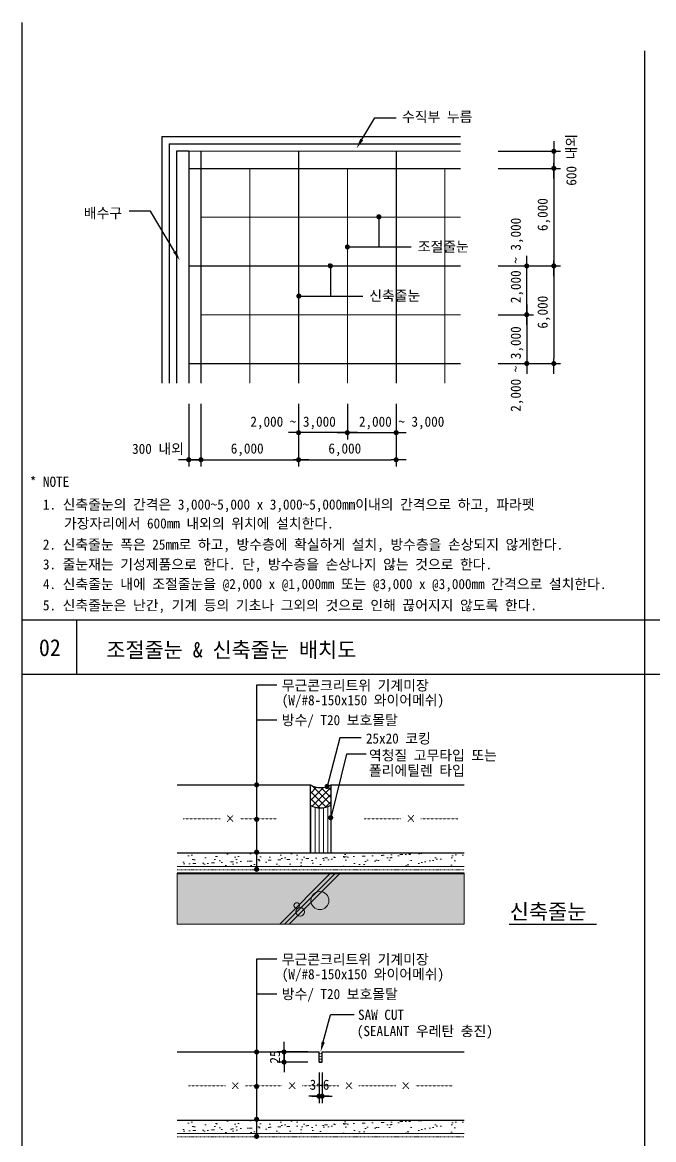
# Model space of a CAD drawing. Header units: millimetres. Extents: x 209 to 75467, y 6568 to 12199.
# Drawn here: x 45883 to 47746, y 8902 to 12199 of the extents above; entities that cross this region are included whole.
import ezdxf

# ---------------------------------------------------------------- set-up
doc = ezdxf.new("R2010")
doc.units = ezdxf.units.MM
doc.header["$MEASUREMENT"] = 0
doc.linetypes.add('HID', pattern=[2, 1.1, -0.9])
doc.layers.get('0').update_dxf_attribs({"linetype": 'CONTINUOUS'})
for name, color, linetype, lineweight in [('A-CONC-LIN1', 2, 'CONTINUOUS', 40), ('A-CONC-LIN2', 7, 'CONTINUOUS', 25), ('A-DIMS', 7, 'CONTINUOUS', 25), ('A-ELEV-LIN2', 7, 'CONTINUOUS', 25), ('A-ELEV-LIN3', 8, 'CONTINUOUS', 18), ('A-MKXS-LEAD', 7, 'CONTINUOUS', 25), ('A-MKXS-TEXT1', 3, 'CONTINUOUS', 25), ('A-MKXX-SYMB', 7, 'CONTINUOUS', 25), ('A-RFXK-PATT', 105, 'CONTINUOUS', 15), ('A-RFXS-GUTT', 7, 'CONTINUOUS', 25), ('A-SECT-MESH', 8, 'HID', 18), ('A-XXXX-HATC', 8, 'CONTINUOUS', 18), ('A-XXXX-SYMB', 7, 'CONTINUOUS', 25), ('A-XXXX-TABL', 7, 'CONTINUOUS', 25), ('A-XXXX-TXT1', 3, 'CONTINUOUS', 25), ('A-XXXX-WAT1', 9, 'HID', 20)]:
    doc.layers.add(name, color=color, linetype=linetype, lineweight=lineweight)
doc.layers.add('A-XXXX-NPLT', color=144, linetype='CONTINUOUS', lineweight=0, plot=False)
doc.layers.add('A-XXXX-SOLD', color=252, linetype='CONTINUOUS')
doc.layers.add('CA-ANNO-TEXT', color=3, linetype='CONTINUOUS')
doc.styles.add('HY울릉도L', font='H2GTRE.TTF')
doc.styles.add('돋움체', font='')
doc.styles.get('돋움체').set_extended_font_data('DotumChe')
doc.dimstyles.new('CDIM', dxfattribs={"dimtxt": 3, "dimasz": 1.5, "dimexe": 2, "dimexo": 1, "dimgap": 1, "dimtad": 1, "dimdec": 0, "dimrnd": 0.5, "dimzin": 0, "dimdsep": 32, "dimlunit": 6, "dimtxsty": 'HY울릉도L', "dimblk1": '_CIDOT', "dimblk2": '_CIDOT', "dimsah": 1, "dimcen": 5.5, "dimclrd": 2, "dimclre": 2, "dimclrt": 7, "dimadec": 0, "dimazin": 0, "dimtfac": 1, "dimtdec": 0, "dimtix": 1, "dimtmove": 2, "dimatfit": 1, "dimldrblk": '_CIDOT', "dimfxl": 1, "dimtolj": 1, "dimtzin": 0, "dimlwd": -1, "dimarcsym": 0})

# ---------------------------------------------------------------- blocks, each defined once
blk = doc.blocks.new('*X29')
at = {"color": 0}
for p, q in [((327.8, 214.7), (328.7, 215.5)), ((327.8, 207.6), (333.9, 213.7)), ((327.8, 200.5), (340.8, 213.5)), ((343.3, 194.1), (327.8, 209.6)), ((347.8, 196.6), (329.2, 215.3)), ((329.5, 195.1), (347.8, 213.5)), ((347.8, 203.7), (338.2, 213.3)), ((347.8, 210.8), (344.2, 214.4)), ((337, 193.3), (327.8, 202.5)), ((334.9, 193.5), (347.8, 206.4)), ((342.3, 193.8), (347.8, 199.3))]:
    blk.add_line(p, q, dxfattribs=at)
blk = doc.blocks.new('_CIDOT')
at = {"color": 0, "linetype": 'ByBlock'}
blk.add_line((2, 0), (-1, 0), dxfattribs=at)
at = {"color": 0, "linetype": 'ByBlock', "const_width": 0.5}
blk.add_lwpolyline([(-0.25, 0, 1), (0.25, 0, 1)], format="xyb", close=True, dxfattribs=at)
blk = doc.blocks.new('*D215')
at = {"layer": 'A-DIMS', "transparency": 16777216}
for p, q in [((46655.1, 9175.5), (46655.1, 9190.5)), ((46655.1, 9160.5), (46655.1, 9130.5)), ((46655.1, 9115.5), (46655.1, 9100.5))]:
    blk.add_line(p, q, dxfattribs=at)
at = {"layer": 'A-DIMS', "lineweight": -2, "transparency": 16777216}
for p, q in [((46725.1, 9160.5), (46635.1, 9160.5)), ((46725.1, 9130.5), (46635.1, 9130.5))]:
    blk.add_line(p, q, dxfattribs=at)
at = {"layer": 'A-DIMS', "transparency": 16777216, "xscale": 15, "yscale": 15, "zscale": 15}
for p, rotation in [((46655.1, 9160.5), 270), ((46655.1, 9130.5), 90)]:
    blk.add_blockref('_CIDOT', p, dxfattribs=dict(at, rotation=rotation))
at = {"layer": 'A-DIMS', "color": 3, "transparency": 16777216, "insert": (46628.4, 9145.5), "char_height": 30, "attachment_point": 5, "rotation": 90, "style": '돋움체'}
blk.add_mtext('\\A1;25', dxfattribs=at)
blk = doc.blocks.new('*D216')
at = {"layer": 'A-DIMS', "lineweight": -2, "transparency": 16777216}
for p, q in [((46758.2, 9099.8), (46758.2, 9009.8)), ((46767.2, 9099.8), (46767.2, 9009.8))]:
    blk.add_line(p, q, dxfattribs=at)
at = {"layer": 'A-DIMS', "transparency": 16777216}
for p, q in [((46743.2, 9029.8), (46728.2, 9029.8)), ((46758.2, 9029.8), (46767.2, 9029.8)), ((46782.2, 9029.8), (46797.2, 9029.8))]:
    blk.add_line(p, q, dxfattribs=at)
at = {"layer": 'A-DIMS', "transparency": 16777216, "xscale": 15, "yscale": 15, "zscale": 15, "rotation": 180}
blk.add_blockref('_CIDOT', (46767.2, 9029.8), dxfattribs=at)
at = {"layer": 'A-DIMS', "transparency": 16777216, "xscale": 15, "yscale": 15, "zscale": 15}
blk.add_blockref('_CIDOT', (46758.2, 9029.8), dxfattribs=at)
at = {"layer": 'A-DIMS', "color": 3, "transparency": 16777216, "insert": (46759.7, 9063.6), "char_height": 30, "attachment_point": 5, "style": '돋움체'}
blk.add_mtext('\\A1;3~6', dxfattribs=at)
blk = doc.blocks.new('*D217')
at = {"layer": 'A-DIMS', "lineweight": -2, "transparency": 16777216}
for p, q in [((47286.6, 11818.4), (47471.2, 11818.4)), ((47286.6, 11768), (47471.2, 11768))]:
    blk.add_line(p, q, dxfattribs=at)
at = {"layer": 'A-DIMS', "transparency": 16777216}
blk.add_line((47451.2, 11803.4), (47451.2, 11783), dxfattribs=at)
at = {"layer": 'A-DIMS', "transparency": 16777216, "xscale": 15, "yscale": 15, "zscale": 15}
for p, rotation in [((47451.2, 11818.4), 90), ((47451.2, 11768), 270)]:
    blk.add_blockref('_CIDOT', p, dxfattribs=dict(at, rotation=rotation))
at = {"layer": 'A-DIMS', "color": 3, "transparency": 16777216, "insert": (47504.4, 11793.2), "char_height": 30, "attachment_point": 5, "rotation": 90, "style": '돋움체'}
blk.add_mtext('\\A1;600 내외', dxfattribs=at)
blk = doc.blocks.new('*D218')
at = {"layer": 'A-DIMS', "lineweight": -2, "transparency": 16777216}
for p, q in [((47286.6, 11480), (47471.2, 11480)), ((47286.6, 11192), (47471.2, 11192))]:
    blk.add_line(p, q, dxfattribs=at)
at = {"layer": 'A-DIMS', "transparency": 16777216}
blk.add_line((47451.2, 11465), (47451.2, 11207), dxfattribs=at)
at = {"layer": 'A-DIMS', "transparency": 16777216, "xscale": 15, "yscale": 15, "zscale": 15}
for p, rotation in [((47451.2, 11480), 90), ((47451.2, 11192), 270)]:
    blk.add_blockref('_CIDOT', p, dxfattribs=dict(at, rotation=rotation))
at = {"layer": 'A-DIMS', "color": 3, "transparency": 16777216, "insert": (47421.9, 11343.5), "char_height": 30, "attachment_point": 5, "rotation": 90, "style": '돋움체'}
blk.add_mtext('\\A1;6,000', dxfattribs=at)
blk = doc.blocks.new('*D227')
at = {"layer": 'A-DIMS', "lineweight": -2, "transparency": 16777216}
for p, q in [((47286.6, 11768), (47471.2, 11768)), ((47286.6, 11480), (47471.2, 11480))]:
    blk.add_line(p, q, dxfattribs=at)
at = {"layer": 'A-DIMS', "transparency": 16777216}
blk.add_line((47451.2, 11753), (47451.2, 11495), dxfattribs=at)
at = {"layer": 'A-DIMS', "transparency": 16777216, "xscale": 15, "yscale": 15, "zscale": 15}
for p, rotation in [((47451.2, 11768), 90), ((47451.2, 11480), 270)]:
    blk.add_blockref('_CIDOT', p, dxfattribs=dict(at, rotation=rotation))
at = {"layer": 'A-DIMS', "color": 3, "transparency": 16777216, "insert": (47421.9, 11631.5), "char_height": 30, "attachment_point": 5, "rotation": 90, "style": '돋움체'}
blk.add_mtext('\\A1;6,000', dxfattribs=at)
blk = doc.blocks.new('*D228')
at = {"layer": 'A-DIMS', "lineweight": -2, "transparency": 16777216}
for p, q in [((46697.9, 11072.6), (46697.9, 10888)), ((46985.9, 11072.6), (46985.9, 10888))]:
    blk.add_line(p, q, dxfattribs=at)
at = {"layer": 'A-DIMS', "transparency": 16777216}
blk.add_line((46712.9, 10908), (46970.9, 10908), dxfattribs=at)
at = {"layer": 'A-DIMS', "transparency": 16777216, "xscale": 15, "yscale": 15, "zscale": 15, "rotation": 180}
blk.add_blockref('_CIDOT', (46697.9, 10908), dxfattribs=at)
at = {"layer": 'A-DIMS', "transparency": 16777216, "xscale": 15, "yscale": 15, "zscale": 15}
blk.add_blockref('_CIDOT', (46985.9, 10908), dxfattribs=at)
at = {"layer": 'A-DIMS', "color": 3, "transparency": 16777216, "insert": (46834.3, 10937.4), "char_height": 30, "attachment_point": 5, "style": '돋움체'}
blk.add_mtext('\\A1;6,000', dxfattribs=at)
blk = doc.blocks.new('*D229')
at = {"layer": 'A-DIMS', "lineweight": -2, "transparency": 16777216}
for p, q in [((46409.9, 11072.6), (46409.9, 10888)), ((46697.9, 11072.6), (46697.9, 10888))]:
    blk.add_line(p, q, dxfattribs=at)
at = {"layer": 'A-DIMS', "transparency": 16777216}
blk.add_line((46424.9, 10908), (46682.9, 10908), dxfattribs=at)
at = {"layer": 'A-DIMS', "transparency": 16777216, "xscale": 15, "yscale": 15, "zscale": 15, "rotation": 180}
blk.add_blockref('_CIDOT', (46409.9, 10908), dxfattribs=at)
at = {"layer": 'A-DIMS', "transparency": 16777216, "xscale": 15, "yscale": 15, "zscale": 15}
blk.add_blockref('_CIDOT', (46697.9, 10908), dxfattribs=at)
at = {"layer": 'A-DIMS', "color": 3, "transparency": 16777216, "insert": (46546.3, 10937.4), "char_height": 30, "attachment_point": 5, "style": '돋움체'}
blk.add_mtext('\\A1;6,000', dxfattribs=at)
blk = doc.blocks.new('*D230')
at = {"layer": 'A-DIMS', "lineweight": -2, "transparency": 16777216}
for p, q in [((46697.9, 11072.6), (46697.9, 10968)), ((46841.9, 11072.6), (46841.9, 10968))]:
    blk.add_line(p, q, dxfattribs=at)
at = {"layer": 'A-DIMS', "transparency": 16777216}
for p, q in [((46682.9, 10988), (46667.9, 10988)), ((46841.9, 10988), (46697.9, 10988)), ((46856.9, 10988), (46871.9, 10988))]:
    blk.add_line(p, q, dxfattribs=at)
at = {"layer": 'A-DIMS', "transparency": 16777216, "xscale": 15, "yscale": 15, "zscale": 15}
blk.add_blockref('_CIDOT', (46697.9, 10988), dxfattribs=at)
at = {"layer": 'A-DIMS', "transparency": 16777216, "xscale": 15, "yscale": 15, "zscale": 15, "rotation": 180}
blk.add_blockref('_CIDOT', (46841.9, 10988), dxfattribs=at)
at = {"layer": 'A-DIMS', "color": 3, "transparency": 16777216, "insert": (46681.7, 11016.6), "char_height": 30, "attachment_point": 5, "style": '돋움체'}
blk.add_mtext('\\A1;2,000 ~ 3,000', dxfattribs=at)
blk = doc.blocks.new('*D231')
at = {"layer": 'A-DIMS', "lineweight": -2, "transparency": 16777216}
for p, q in [((46373.9, 11072.6), (46373.9, 10888)), ((46409.9, 11072.6), (46409.9, 10888))]:
    blk.add_line(p, q, dxfattribs=at)
at = {"layer": 'A-DIMS', "transparency": 16777216}
for p, q in [((46358.9, 10908), (46343.9, 10908)), ((46409.9, 10908), (46373.9, 10908)), ((46424.9, 10908), (46439.9, 10908))]:
    blk.add_line(p, q, dxfattribs=at)
at = {"layer": 'A-DIMS', "transparency": 16777216, "xscale": 15, "yscale": 15, "zscale": 15}
blk.add_blockref('_CIDOT', (46373.9, 10908), dxfattribs=at)
at = {"layer": 'A-DIMS', "transparency": 16777216, "xscale": 15, "yscale": 15, "zscale": 15, "rotation": 180}
blk.add_blockref('_CIDOT', (46409.9, 10908), dxfattribs=at)
at = {"layer": 'A-DIMS', "color": 3, "transparency": 16777216, "insert": (46283.1, 10938.7), "char_height": 30, "attachment_point": 5, "style": '돋움체'}
blk.add_mtext('\\A1;300 내외', dxfattribs=at)
blk = doc.blocks.new('*D234')
at = {"layer": 'A-DIMS', "lineweight": -2, "transparency": 16777216}
for p, q in [((46841.9, 11072.6), (46841.9, 10968)), ((46985.9, 11072.6), (46985.9, 10968))]:
    blk.add_line(p, q, dxfattribs=at)
at = {"layer": 'A-DIMS', "transparency": 16777216}
for p, q in [((46826.9, 10988), (46811.9, 10988)), ((46841.9, 10988), (46985.9, 10988)), ((47000.9, 10988), (47015.9, 10988))]:
    blk.add_line(p, q, dxfattribs=at)
at = {"layer": 'A-DIMS', "transparency": 16777216, "xscale": 15, "yscale": 15, "zscale": 15}
blk.add_blockref('_CIDOT', (46841.9, 10988), dxfattribs=at)
at = {"layer": 'A-DIMS', "transparency": 16777216, "xscale": 15, "yscale": 15, "zscale": 15, "rotation": 180}
blk.add_blockref('_CIDOT', (46985.9, 10988), dxfattribs=at)
at = {"layer": 'A-DIMS', "color": 3, "transparency": 16777216, "insert": (47002, 11016.6), "char_height": 30, "attachment_point": 5, "style": '돋움체'}
blk.add_mtext('\\A1;2,000 ~ 3,000', dxfattribs=at)
blk = doc.blocks.new('*D235')
at = {"layer": 'A-DIMS', "transparency": 16777216}
for p, q in [((47371.2, 11351), (47371.2, 11366)), ((47371.2, 11336), (47371.2, 11192)), ((47371.2, 11177), (47371.2, 11162))]:
    blk.add_line(p, q, dxfattribs=at)
at = {"layer": 'A-DIMS', "lineweight": -2, "transparency": 16777216}
for p, q in [((47286.6, 11336), (47391.2, 11336)), ((47286.6, 11192), (47391.2, 11192))]:
    blk.add_line(p, q, dxfattribs=at)
at = {"layer": 'A-DIMS', "transparency": 16777216, "xscale": 15, "yscale": 15, "zscale": 15}
for p, rotation in [((47371.2, 11336), 270), ((47371.2, 11192), 90)]:
    blk.add_blockref('_CIDOT', p, dxfattribs=dict(at, rotation=rotation))
at = {"layer": 'A-DIMS', "color": 3, "transparency": 16777216, "insert": (47342.6, 11175.8), "char_height": 30, "attachment_point": 5, "rotation": 90, "style": '돋움체'}
blk.add_mtext('\\A1;2,000 ~ 3,000', dxfattribs=at)
blk = doc.blocks.new('*D236')
at = {"layer": 'A-DIMS', "transparency": 16777216}
for p, q in [((47371.2, 11495), (47371.2, 11510)), ((47371.2, 11336), (47371.2, 11480)), ((47371.2, 11321), (47371.2, 11306))]:
    blk.add_line(p, q, dxfattribs=at)
at = {"layer": 'A-DIMS', "lineweight": -2, "transparency": 16777216}
for p, q in [((47286.6, 11480), (47391.2, 11480)), ((47286.6, 11336), (47391.2, 11336))]:
    blk.add_line(p, q, dxfattribs=at)
at = {"layer": 'A-DIMS', "transparency": 16777216, "xscale": 15, "yscale": 15, "zscale": 15}
for p, rotation in [((47371.2, 11480), 270), ((47371.2, 11336), 90)]:
    blk.add_blockref('_CIDOT', p, dxfattribs=dict(at, rotation=rotation))
at = {"layer": 'A-DIMS', "color": 3, "transparency": 16777216, "insert": (47342.6, 11496.1), "char_height": 30, "attachment_point": 5, "rotation": 90, "style": '돋움체'}
blk.add_mtext('\\A1;2,000 ~ 3,000', dxfattribs=at)

msp = doc.modelspace()

# ---------------------------------------------------------------- hatches: boundary and pattern name
at = {"layer": 'A-XXXX-HATC'}
h = msp.add_hatch(dxfattribs=at)
h.set_pattern_fill('ANSI31', color=256, scale=100, angle=45)
h.set_pattern_definition([(90, (-9390.898, 12952.745), (-12.5, 3e-15), [])])
edge = h.paths.add_edge_path()
edge.add_line((46792.7, 9747.6), (46732.7, 9747.6))
edge.add_line((46732.7, 9747.6), (46732.7, 9888.6))
edge.add_arc((46762.7, 9940.6), 60, 240, 300)
edge.add_line((46792.7, 9888.6), (46792.7, 9747.6))
h = msp.add_hatch(dxfattribs=at)
h.set_pattern_fill('AR-SAND', color=256, scale=20, angle=45)
h.set_pattern_definition([(82.5, (-8744.85, 13276.624), (-28.140264, 26.358542), [0, -30.4, 0, -34, 0, -32.5]), (52.5, (-8744.85, 13276.624), (-14.88275, 64.939595), [0, -16.4, 0, -27.4, 0, -10.5]), (12.5, (-8762.246, 13259.23), (43.960585, 44.120648), [0, -10, 0, -36, 0, -47]), (2.5, (-8762.246, 13259.23), (30.100843, 54.925257), [0, -5, 0, -23.6, 0, -27])])
h.paths.add_polyline_path([(46339.3, 9747.6), (46339.3, 9707.6), (47186.2, 9707.6), (47186.2, 9747.6)])
h = msp.add_hatch(dxfattribs=at)
h.set_pattern_fill('AR-SAND', color=256, scale=20, angle=45)
h.set_pattern_definition([(82.5, (-8744.85, 12488.51), (-28.140264, 26.358542), [0, -30.4, 0, -34, 0, -32.5]), (52.5, (-8744.85, 12488.51), (-14.88275, 64.939595), [0, -16.4, 0, -27.4, 0, -10.5]), (12.5, (-8762.246, 12471.115), (43.960585, 44.120648), [0, -10, 0, -36, 0, -47]), (2.5, (-8762.246, 12471.115), (30.100843, 54.925257), [0, -5, 0, -23.6, 0, -27])])
h.paths.add_polyline_path([(46339.3, 8959.5), (46339.3, 8919.5), (47186.2, 8919.5), (47186.2, 8959.5)])
at = {"layer": 'A-XXXX-SOLD'}
h = msp.add_hatch(color=256, dxfattribs=at)
h.dxf.hatch_style = 1
h.paths.add_polyline_path([(46339.3, 9537.6), (47186.2, 9537.6), (47186.2, 9687.6), (46339.3, 9687.6)])

# ---------------------------------------------------------------- linework, layer by layer
at = {"layer": 'A-CONC-LIN1'}
msp.add_line((46339.3, 9687.6), (47186.2, 9687.6), dxfattribs=at)
at = {"layer": 'A-CONC-LIN2'}
for p, q in [((46339.3, 9948.6), (46732.7, 9948.6)), ((46732.7, 9747.6), (46732.7, 9948.6)), ((46792.7, 9948.6), (47186.2, 9948.6)), ((46792.7, 9948.6), (46792.7, 9747.6)), ((46339.3, 9747.6), (47186.2, 9747.6)), ((46339.3, 9160.5), (46758.2, 9160.5)), ((46758.2, 9130.5), (46758.2, 9160.5)), ((46767.2, 9160.5), (47186.2, 9160.5)), ((46767.2, 9130.5), (46767.2, 9160.5)), ((46758.2, 9130.5), (46767.2, 9130.5)), ((46339.3, 8959.5), (47186.2, 8959.5))]:
    msp.add_line(p, q, dxfattribs=at)
at = {"layer": 'A-ELEV-LIN2'}
for p, q in [((46294.7, 11861.6), (46294.7, 11134.5)), ((46294.7, 11861.6), (47176, 11861.6)), ((46316.3, 11840), (46316.3, 11134.5)), ((46316.3, 11840), (47176, 11840)), ((46409.9, 11818.4), (46409.9, 11134.5)), ((46697.9, 11818.4), (46697.9, 11134.5)), ((46985.9, 11818.4), (46985.9, 11134.5)), ((46373.9, 11768), (47176, 11768)), ((46373.9, 11480), (47176, 11480)), ((46373.9, 11192), (47176, 11192))]:
    msp.add_line(p, q, dxfattribs=at)
at = {"layer": 'A-ELEV-LIN3'}
msp.add_line((46373.9, 11818.4), (47176, 11818.4), dxfattribs=at)
at = {"layer": 'A-MKXS-LEAD'}
for p, q in [((46884.4, 11853), (46922.5, 11917)), ((46922.5, 11917), (46985.8, 11917)), ((46261, 11642), (46197.7, 11642)), ((46332.1, 11522.3), (46261, 11642)), ((46930.8, 11624.9), (46930.8, 11630.9)), ((46930.8, 11624.9), (46930.8, 11630.9)), ((46930.8, 11624.9), (46930.8, 11630.9)), ((46935.1, 11624.8), (46935.1, 11536)), ((46842, 11536), (47030.5, 11536)), ((46787.6, 11480), (46787.6, 11486)), ((46787.6, 11480), (46787.6, 11486)), ((46787.6, 11480), (46787.6, 11486)), ((46791.9, 11480), (46791.9, 11391.2)), ((46698.8, 11391.2), (46887.3, 11391.2)), ((46574.2, 10243.1), (46574.2, 9699.4)), ((46633.6, 10243.1), (46574.2, 10243.1)), ((46574.2, 10140.8), (46633.6, 10140.8)), ((46820, 10087.1), (46782, 9943.8)), ((46882.4, 10087.1), (46820, 10087.1)), ((46839.3, 10039.3), (46792.7, 9851.7)), ((46897, 10039.3), (46839.3, 10039.3)), ((46633.6, 9434.6), (46574.2, 9434.6)), ((46574.2, 9434.6), (46574.2, 8911.3)), ((46574.2, 9332.3), (46633.6, 9332.3)), ((46770.7, 9190), (46791.8, 9269.6)), ((46862.1, 9269.6), (46791.8, 9269.6))]:
    msp.add_line(p, q, dxfattribs=at)
at = {"layer": 'A-MKXS-LEAD', "const_width": 7.5}
for points in [[(46938.8, 11624.8, 1), (46931.3, 11624.8, 1)], [(46842, 11532.3, -1), (46842, 11539.8, -1)], [(46795.6, 11480, 1), (46788.1, 11480, 1)], [(46698.8, 11387.4, -1), (46698.8, 11394.9, -1)], [(46570.4, 9948.6, 1), (46577.9, 9948.6, 1)], [(46778.2, 9943.8, 1), (46785.7, 9943.8, 1)], [(46789, 9851.7, 1), (46796.5, 9851.7, 1)], [(46570.4, 9846.7, 1), (46577.9, 9846.7, 1)], [(46570.4, 9750, 1), (46577.9, 9750, 1)], [(46570.4, 9699.4, 1), (46577.9, 9699.4, 1)], [(46570.4, 9160.5, 1), (46577.9, 9160.5, 1)], [(46570.4, 9058.6, 1), (46577.9, 9058.6, 1)], [(46570.4, 8961.8, 1), (46577.9, 8961.8, 1)], [(46570.4, 8911.3, 1), (46577.9, 8911.3, 1)]]:
    msp.add_lwpolyline(points, format="xyb", close=True, dxfattribs=at)
at = {"layer": 'A-MKXS-LEAD'}
for points in [[(46880.1, 11855.5), (46869.1, 11827.2), (46888.7, 11850.4)], [(46336.4, 11524.9), (46347.4, 11496.5), (46327.8, 11519.8)], [(46765.9, 9191.3), (46763, 9161), (46775.5, 9188.7)]]:
    msp.add_solid(points, dxfattribs=at)
at = {"layer": 'A-MKXX-SYMB'}
msp.add_line((47319.1, 9537.6), (47577.4, 9537.6), dxfattribs=at)
at = {"layer": 'A-RFXK-PATT'}
for p, q in [((46553.9, 11134.5), (46553.9, 11768)), ((46841.9, 11134.5), (46841.9, 11768)), ((47129.9, 11134.5), (47129.9, 11768)), ((47176, 11624), (46409.9, 11624)), ((47176, 11336), (46409.9, 11336))]:
    msp.add_line(p, q, dxfattribs=at)
at = {"layer": 'A-RFXS-GUTT'}
for p, q in [((46337.9, 11818.4), (46337.9, 11134.5)), ((46373.9, 11818.4), (46337.9, 11818.4)), ((46373.9, 11818.4), (46373.9, 11134.5))]:
    msp.add_line(p, q, dxfattribs=at)
at = {"layer": 'A-SECT-MESH', "ltscale": 0.05}
for p, q in [((46504.5, 9840.2), (46487.4, 9858.6)), ((46487.4, 9840.2), (46504.5, 9858.6)), ((47021, 9840.2), (47038, 9858.6)), ((47038, 9840.2), (47021, 9858.6)), ((46466.5, 9848.1), (46357.8, 9848.1)), ((46525.5, 9848.1), (46634.1, 9848.1)), ((47000, 9848.1), (46891.4, 9848.1)), ((47059, 9848.1), (47167.7, 9848.1)), ((46502.7, 9052.1), (46519.8, 9070.5)), ((46519.8, 9052.1), (46502.7, 9070.5)), ((46670.4, 9052.1), (46687.5, 9070.5)), ((46687.5, 9052.1), (46670.4, 9070.5)), ((46838, 9052.1), (46855.1, 9070.5)), ((46855.1, 9052.1), (46838, 9070.5)), ((47005.7, 9052.1), (47022.7, 9070.5)), ((47022.7, 9052.1), (47005.7, 9070.5)), ((46481.8, 9060), (46373.1, 9060)), ((46649.4, 9060), (46540.8, 9060)), ((46817.1, 9060), (46708.4, 9060)), ((46984.7, 9060), (46876, 9060)), ((47043.7, 9060), (47152.4, 9060))]:
    msp.add_line(p, q, dxfattribs=at)
at = {"layer": 'A-XXXX-HATC'}
for p, q in [((46642.5, 9537.6), (46792.5, 9687.6)), ((46656.5, 9537.6), (46806.5, 9687.6)), ((46670.4, 9537.6), (46820.4, 9687.6))]:
    msp.add_line(p, q, dxfattribs=at)
for centre, radius in [((46760.9, 9607.1), 26.7), ((46692.6, 9592.7), 8.19), ((46702.5, 9573.8), 12.9)]:
    msp.add_circle(centre, radius, dxfattribs=at)
for centre in [(46762.7, 9164.4), (46762.7, 9156.4), (46762.7, 9148.3), (46762.7, 9140.3)]:
    msp.add_arc(centre, 9.06, 240.2186, 299.7814, dxfattribs=at)
at = {"layer": 'A-XXXX-NPLT'}
for p, q in [((46339.3, 9687.6), (46339.3, 9537.6)), ((47186.2, 9687.6), (47186.2, 9537.6)), ((46339.3, 9537.6), (47186.2, 9537.6))]:
    msp.add_line(p, q, dxfattribs=at)
at = {"layer": 'A-XXXX-SYMB'}
for centre in [(46762.7, 10000.6), (46762.7, 9940.6)]:
    msp.add_arc(centre, 60, 240, 300, dxfattribs=at)
at = {"layer": 'A-XXXX-TABL'}
for p, q in [((45882.7, 6679.8), (45882.7, 12198.8)), ((47719.6, 10274.6), (47719.6, 12114.8)), ((49556.5, 10434.6), (45882.7, 10434.6)), ((46042.8, 10434.6), (46042.8, 10274.6)), ((49556.5, 10274.6), (45882.7, 10274.6)), ((47719.6, 8434.4), (47719.6, 10274.6))]:
    msp.add_line(p, q, dxfattribs=at)
at = {"layer": 'A-XXXX-WAT1', "linetype": 'Continuous', "ltscale": 2}
for p, q in [((46339.3, 9707.6), (47186.2, 9707.6)), ((46339.3, 8919.5), (47186.2, 8919.5))]:
    msp.add_line(p, q, dxfattribs=at)
at = {"layer": 'A-XXXX-WAT1', "ltscale": 2}
for p, q in [((46339.3, 9697.6), (47186.2, 9697.6)), ((46339.3, 8909.5), (47186.2, 8909.5))]:
    msp.add_line(p, q, dxfattribs=at)

# ---------------------------------------------------------------- block references
at = {"layer": 'A-XXXX-HATC', "xscale": 3, "yscale": 3, "zscale": 3}
msp.add_blockref('*X29', (45749.3, 9300.6), dxfattribs=at)

# ---------------------------------------------------------------- texts
at = {"layer": 'A-MKXS-TEXT1', "style": '돋움체'}
for s, height, p in [('수직부 누름', 30, (47003.1, 11905.3)), ('배수구', 30, (46064.1, 11620.9)), ('조절줄눈', 30, (47049.7, 11522.1)), ('신축줄눈', 30, (46906.5, 11377.2)), ('* NOTE', 30, (45904.9, 10828)), ('1. 신축줄눈의 간격은 3,000~5,000 x 3,000~5,000mm이내의 간격으로 하고, 파라펫', 30, (45943.5, 10761)), ('가장자리에서 600mm 내외의 위치에 설치한다.', 30, (46005.4, 10705.2)), ('2. 신축줄눈 폭은 25mm로 하고, 방수층에 확실하게 설치, 방수층을 손상되지 않게한다.', 30, (45943.3, 10642.9)), ('3. 줄눈재는 기성제품으로 한다. 단, 방수층을 손상나지 않는 것으로 한다. ', 30, (45943.5, 10584.4)), ('4. 신축줄눈 내에 조절줄눈을 @2,000 x @1,000mm 또는 @3,000 x @3,000mm 간격으로 설치한다.', 30, (45943.5, 10526.3)), ('5. 신축줄눈은 난간, 기계 등의 기초나 그외의 것으로 인해 끊어지지 않도록 한다.', 30, (45943.5, 10463.6)), ('조절줄눈 & 신축줄눈 배치도', 45, (46130.7, 10324.7)), ('무근콘크리트위 기계미장', 30, (46648.4, 10227.1)), ('(W/#8-150x150 와이어메쉬)', 30, (46648.4, 10183.6)), ('방수/ T20 보호몰탈', 30, (46648.4, 10124.8)), ('25x20 코킹', 30, (46896.6, 10070.6)), ('역청질 고무타입 또는', 30, (46905.5, 10020.8)), ('폴리에틸렌 타입', 30, (46905.5, 9976)), ('무근콘크리트위 기계미장', 30, (46648.4, 9418.6)), ('(W/#8-150x150 와이어메쉬)', 30, (46648.4, 9375.1)), ('방수/ T20 보호몰탈', 30, (46648.4, 9316.3)), ('SAW CUT', 30, (46873.4, 9255.1)), ('(SEALANT 우레탄 충진)', 30, (46869.8, 9207.2))]:
    msp.add_text(s, height=height, dxfattribs=at).set_placement(p)
at = {"layer": 'A-XXXX-TXT1', "style": '돋움체'}
msp.add_text('신축줄눈', height=45, dxfattribs=at).set_placement((47321.1, 9552))
at = {"layer": 'CA-ANNO-TEXT', "style": '돋움체'}
msp.add_text('02', height=50, dxfattribs=at).set_placement((45931.6, 10328.6))

# ---------------------------------------------------------------- dimensions: what is measured, and where the dimension line sits
at = {"layer": 'A-DIMS'}
for base, p1, p2, angle, text, picture, middle in [((47451.2, 11768), (47276.6, 11818.4), (47276.6, 11768), 90, '600 내외', '*D217', (47504.4, 11793.2)), ((47451.2, 11480), (47276.6, 11768), (47276.6, 11480), 90, '6,000', '*D227', (47421.9, 11631.5)), ((47371.2, 11480), (47276.6, 11336), (47276.6, 11480), 90, '2,000 ~ 3,000', '*D236', (47342.6, 11496.1)), ((47451.2, 11192), (47276.6, 11480), (47276.6, 11192), 90, '6,000', '*D218', (47421.9, 11343.5)), ((47371.2, 11192), (47276.6, 11336), (47276.6, 11192), 270, '2,000 ~ 3,000', '*D235', (47342.6, 11175.8)), ((46697.9, 10908), (46409.9, 11082.6), (46697.9, 11082.6), 180, '6,000', '*D229', (46546.3, 10937.4)), ((46697.9, 10988), (46841.9, 11082.6), (46697.9, 11082.6), 180, '2,000 ~ 3,000', '*D230', (46681.7, 11016.6)), ((46985.9, 10908), (46697.9, 11082.6), (46985.9, 11082.6), 180, '6,000', '*D228', (46834.3, 10937.4)), ((46655.1, 9130.5), (46735.1, 9160.5), (46735.1, 9130.5), 270, '25', '*D215', (46628.4, 9145.5))]:
    dim = msp.add_linear_dim(base=base, p1=p1, p2=p2, angle=angle, text=text, dimstyle='CDIM', override={"dimscale": 10, "dimtxsty": '돋움체', "dimclrd": 256, "dimclre": 256, "dimclrt": 3}, dxfattribs=at)
    dim.commit()
    dim.dimension.update_dxf_attribs({"geometry": picture, "text_midpoint": middle, "dimtype": 160})
for base, p1, p2, text, picture, middle in [((46373.9, 10908), (46409.9, 11082.6), (46373.9, 11082.6), '300 내외', '*D231', (46283.1, 10938.7)), ((46985.9, 10988), (46841.9, 11082.6), (46985.9, 11082.6), '2,000 ~ 3,000', '*D234', (47002, 11016.6)), ((46767.2, 9029.8), (46758.2, 9109.8), (46767.2, 9109.8), '3~6', '*D216', (46759.7, 9063.6))]:
    dim = msp.add_linear_dim(base=base, p1=p1, p2=p2, text=text, dimstyle='CDIM', override={"dimscale": 10, "dimtxsty": '돋움체', "dimclrd": 256, "dimclre": 256, "dimclrt": 3}, dxfattribs=at)
    dim.commit()
    dim.dimension.update_dxf_attribs({"geometry": picture, "text_midpoint": middle, "dimtype": 160})

doc.saveas('drawing.dxf')
